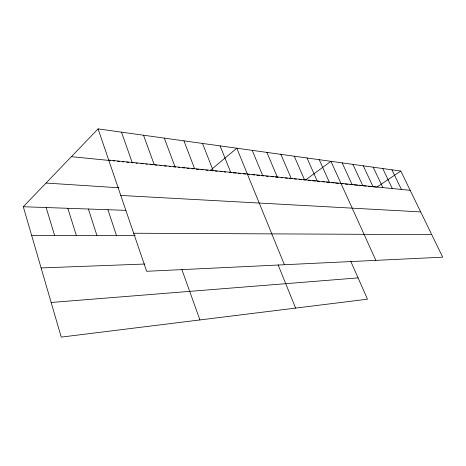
<?xml version="1.0" encoding="UTF-8"?>
<svg xmlns="http://www.w3.org/2000/svg" width="466" height="466" viewBox="0 0 466 466"><rect width="100%" height="100%" fill="white"/><g stroke="black" fill="none" stroke-linecap="round" stroke-linejoin="round"><path stroke-width="0.7" d="M350.811 261.414L367.476 299.195L61.232 337.11L23.3 206.729L98.07 128.89L400.801 171.045L442.7 257.18L146.65 271.294L98.07 128.89M376.773 187.186L400.801 171.045M51.155 302.475L358.08 277.887M41.107 267.933L144.839 264.036M31.665 235.47L135.134 235.621M133.666 233.233L431.732 234.631M23.3 206.729L125.797 210.347M120.776 195.446L420.676 211.908M46.041 183.051L118.906 187.781M108.712 160.083L410.179 190.332M71.385 156.669L110.25 160.554M113.087 160.834L114.502 160.98M117.345 161.265L119.488 161.475M122.354 161.76L123.787 161.906M126.647 162.191L128.797 162.407M131.657 162.692L133.09 162.838M135.956 163.123L137.383 163.263M140.895 163.613L142.998 163.828M145.806 164.108L147.209 164.248M150.017 164.527L152.12 164.737M154.928 165.016L157.03 165.226M159.896 165.512L161.329 165.657M164.195 165.943L166.345 166.158M169.21 166.444L170.643 166.589M173.503 166.875L175.653 167.09M178.484 167.37L179.899 167.515M182.724 167.795L184.851 168.005M186.971 168.22L189.091 168.43M191.916 168.715L193.332 168.855M196.134 169.135L198.935 169.414M201.032 169.624L203.135 169.834M205.937 170.113L208.034 170.323M212.962 170.818L210.137 170.533L236.804 148.205L284.4 264.729M215.076 171.028L217.197 171.238M220.022 171.523L222.136 171.733M224.257 171.948L225.672 172.088M229.196 172.437L231.317 172.653M233.431 172.863L236.256 173.142M238.371 173.358L240.491 173.568M243.322 173.853L245.442 174.063M247.568 174.272L249.689 174.488M252.52 174.767L254.646 174.983M256.783 175.193L259.632 175.478M261.77 175.694L263.907 175.909M266.045 176.119L268.183 176.334M271.061 176.62L273.222 176.835M275.377 177.051L278.26 177.342M281.138 177.628L282.518 177.767M285.274 178.041L287.341 178.251M289.409 178.455L292.17 178.728M294.25 178.938L296.347 179.148M299.149 179.427L301.246 179.637M303.349 179.847L305.446 180.057L330.947 161.318L375.864 260.366M308.306 180.342L310.443 180.558M312.587 180.773L315.441 181.058M317.556 181.268L319.612 181.472M322.356 181.746L324.412 181.956M326.468 182.159L329.246 182.439M331.355 182.649L334.169 182.928M335.572 183.068L338.386 183.348M340.413 183.552L343.116 183.82M345.149 184.023L347.852 184.297M349.925 184.501L352.715 184.781M354.108 184.92L357.597 185.27M359.018 185.41L361.913 185.701M363.358 185.847L366.253 186.132M368.402 186.348L371.192 186.627M373.283 186.837L376.074 187.116M391.947 169.81L401.418 189.452M382.755 168.529L392.314 188.538M373.202 167.201L382.854 187.588M363.27 165.82L373.01 186.604M352.931 164.381L362.764 185.573M342.172 162.879L352.086 184.501M319.245 159.687L329.34 182.218M307.024 157.986L317.2 181M294.25 156.209L304.502 179.725M280.882 154.345L291.215 178.396M266.884 152.399L277.287 176.998M252.211 150.355L262.678 175.531M278.115 264.898L295.625 308.09M220.109 145.881L230.693 172.321M202.512 143.435L213.143 170.562M183.942 140.849L194.607 168.698M164.312 138.111L175 166.735M143.528 135.222L154.217 164.649M181.851 269.505L199.92 319.938M121.486 132.152L132.163 162.436M107.931 209.717L116.529 235.598M88.394 209.03L96.963 235.569M67.832 208.302L76.354 235.534M46.169 207.539L54.615 235.505"/></g></svg>
